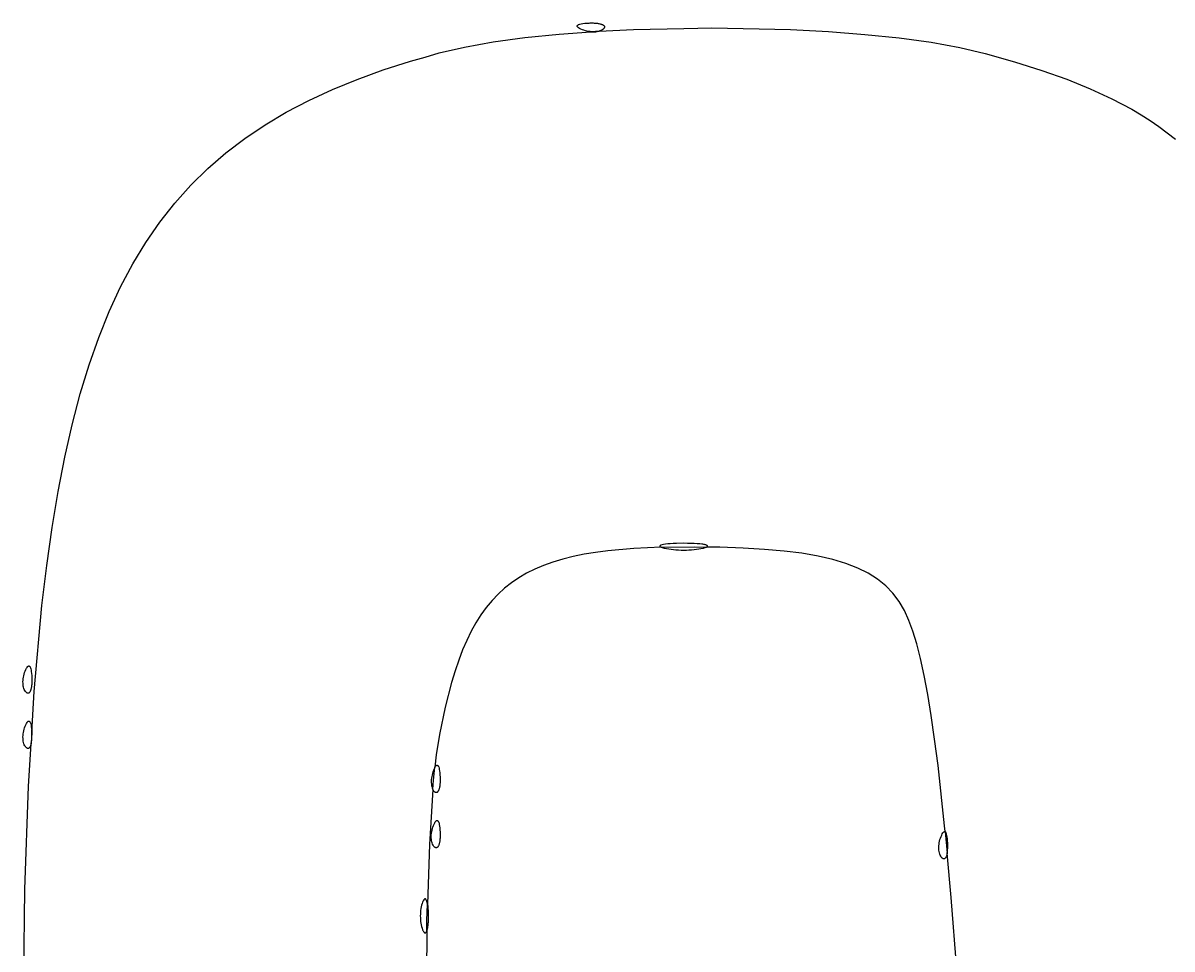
# Model space of a CAD drawing. Extents: x 70.3 to 133.4, y -81.7 to -32.
# Drawn here: x 73.031 to 73.857, y -65.658 to -64.991 of the extents above; entities that cross this region are included whole.
import ezdxf

# ---------------------------------------------------------------- set-up
doc = ezdxf.new("R2010")
doc.units = 0
doc.layers.add('BLACK', color=7, linetype='CONTINUOUS')

msp = doc.modelspace()

# ---------------------------------------------------------------- linework, layer by layer
at = {"layer": 'BLACK', "linetype": 'CONTINUOUS'}
for p, q in [((73.429215, -64.993526), (73.429257, -64.993354)), ((73.429219, -64.993703), (73.429215, -64.993526)), ((73.429269, -64.993887), (73.429219, -64.993703)), ((73.429257, -64.993354), (73.429344, -64.993188)), ((73.429366, -64.994076), (73.429269, -64.993887)), ((73.429344, -64.993188), (73.429478, -64.993029)), ((73.42951, -64.99427), (73.429366, -64.994076)), ((73.429478, -64.993029), (73.429657, -64.992875)), ((73.4297, -64.994469), (73.42951, -64.99427)), ((73.429657, -64.992875), (73.429882, -64.992728)), ((73.429937, -64.994674), (73.4297, -64.994469)), ((73.429882, -64.992728), (73.430152, -64.992588)), ((73.430221, -64.994883), (73.429937, -64.994674)), ((73.430152, -64.992588), (73.430467, -64.992455)), ((73.430931, -64.995316), (73.430221, -64.994883)), ((73.430467, -64.992455), (73.431233, -64.992209)), ((73.431831, -64.995767), (73.430931, -64.995316)), ((73.431233, -64.992209), (73.432177, -64.991992)), ((73.432922, -64.996234), (73.431831, -64.995767)), ((73.432177, -64.991992), (73.433299, -64.991805)), ((73.434009, -64.996634), (73.432922, -64.996234)), ((73.433299, -64.991805), (73.434597, -64.99165)), ((73.435113, -64.996974), (73.434009, -64.996634)), ((73.434597, -64.99165), (73.436071, -64.991527)), ((73.436228, -64.997254), (73.435113, -64.996974)), ((73.436071, -64.991527), (73.437718, -64.991438)), ((73.437346, -64.997474), (73.436228, -64.997254)), ((73.437718, -64.991439), (73.438492, -64.991413)), ((73.437718, -64.991438), (73.437718, -64.991439)), ((73.438492, -64.991413), (73.439243, -64.9914)), ((73.439243, -64.9914), (73.439971, -64.991399)), ((73.439971, -64.991399), (73.440676, -64.991411)), ((73.440676, -64.991411), (73.441357, -64.991434)), ((73.441357, -64.991434), (73.442013, -64.991469)), ((73.442013, -64.991469), (73.442643, -64.991516)), ((73.444904, -64.997295), (73.442411, -64.997423)), ((73.442643, -64.991516), (73.443247, -64.991574)), ((73.443247, -64.991574), (73.443824, -64.991642)), ((73.443674, -64.997569), (73.444593, -64.997383)), ((73.443824, -64.991642), (73.444373, -64.991722)), ((73.444373, -64.991722), (73.444894, -64.991811)), ((73.444593, -64.997383), (73.444904, -64.997295)), ((73.444894, -64.991811), (73.445387, -64.991911)), ((73.444904, -64.997295), (73.46969, -64.996027)), ((73.445452, -64.997141), (73.444904, -64.997295)), ((73.445387, -64.991911), (73.44585, -64.99202)), ((73.446243, -64.996841), (73.445452, -64.997141)), ((73.44585, -64.99202), (73.446282, -64.992139)), ((73.44696, -64.996486), (73.446243, -64.996841)), ((73.446282, -64.992139), (73.446684, -64.992267)), ((73.446684, -64.992267), (73.447054, -64.992405)), ((73.447593, -64.996074), (73.44696, -64.996486)), ((73.447054, -64.992405), (73.447392, -64.992551)), ((73.447392, -64.992551), (73.447696, -64.992705)), ((73.447876, -64.995848), (73.447593, -64.996074)), ((73.447696, -64.992705), (73.447968, -64.992868)), ((73.448136, -64.995607), (73.447876, -64.995848)), ((73.447968, -64.992868), (73.448205, -64.993039)), ((73.448362, -64.995362), (73.448136, -64.995607)), ((73.448205, -64.993039), (73.448407, -64.993217)), ((73.448545, -64.995122), (73.448362, -64.995362)), ((73.448407, -64.993217), (73.448574, -64.993403)), ((73.448687, -64.994887), (73.448545, -64.995122)), ((73.448574, -64.993403), (73.448704, -64.993595)), ((73.448789, -64.994657), (73.448687, -64.994887)), ((73.448704, -64.993595), (73.448797, -64.993795)), ((73.448849, -64.994433), (73.448789, -64.994657)), ((73.448797, -64.993795), (73.44883, -64.993897)), ((73.44883, -64.993897), (73.448853, -64.994001)), ((73.448865, -64.994322), (73.448849, -64.994433)), ((73.448853, -64.994001), (73.448867, -64.994107)), ((73.448871, -64.994214), (73.448865, -64.994322)), ((73.448867, -64.994107), (73.448871, -64.994214)), ((73.46969, -64.996027), (73.505848, -64.995331)), ((73.505848, -64.995331), (73.526108, -64.994942)), ((73.526108, -64.994942), (73.582558, -64.996127)), ((73.582558, -64.996127), (73.609878, -64.99757)), ((73.348061, -65.008696), (73.368699, -65.005023)), ((73.368699, -65.005023), (73.391549, -65.00192)), ((73.391549, -65.00192), (73.416242, -64.999387)), ((73.416242, -64.999387), (73.438954, -64.997682)), ((73.438459, -64.997636), (73.437346, -64.997474)), ((73.438954, -64.997682), (73.438459, -64.997636)), ((73.442411, -64.997423), (73.438954, -64.997682)), ((73.438954, -64.997682), (73.439559, -64.997739)), ((73.439559, -64.997739), (73.440638, -64.997783)), ((73.440638, -64.997783), (73.441689, -64.99777)), ((73.441689, -64.99777), (73.442703, -64.997698)), ((73.442703, -64.997698), (73.443674, -64.997569)), ((73.609878, -64.99757), (73.636104, -64.999581)), ((73.636104, -64.999581), (73.66087, -65.002158)), ((73.66087, -65.002158), (73.683809, -65.005301)), ((73.683809, -65.005301), (73.704553, -65.00901)), ((73.319761, -65.015885), (73.33, -65.012938)), ((73.33, -65.012938), (73.348061, -65.008696)), ((73.704553, -65.00901), (73.722736, -65.013284)), ((73.722736, -65.013284), (73.743804, -65.019292)), ((73.289737, -65.025214), (73.309403, -65.018865)), ((73.309403, -65.018865), (73.319761, -65.015885)), ((73.743804, -65.019292), (73.763354, -65.025486)), ((73.270981, -65.032026), (73.289737, -65.025214)), ((73.763354, -65.025486), (73.781474, -65.031935)), ((73.253115, -65.039342), (73.270981, -65.032026)), ((73.781474, -65.031935), (73.79825, -65.038706)), ((73.79825, -65.038706), (73.813771, -65.045864)), ((73.236118, -65.047202), (73.253115, -65.039342)), ((73.813771, -65.045864), (73.828124, -65.053478)), ((73.219971, -65.055648), (73.236118, -65.047202)), ((73.828124, -65.053478), (73.83489, -65.057477)), ((73.204653, -65.064721), (73.219971, -65.055648)), ((73.83489, -65.057477), (73.841397, -65.061615)), ((73.841397, -65.061615), (73.847656, -65.0659)), ((73.190144, -65.074461), (73.204653, -65.064721)), ((73.847656, -65.0659), (73.853677, -65.070341)), ((73.853677, -65.070341), (73.859472, -65.074946)), ((73.176423, -65.084909), (73.190144, -65.074461)), ((73.163471, -65.096107), (73.176423, -65.084909)), ((73.151266, -65.108094), (73.163471, -65.096107)), ((73.13979, -65.120912), (73.151266, -65.108094)), ((73.129021, -65.134602), (73.13979, -65.120912)), ((73.11894, -65.149204), (73.129021, -65.134602)), ((73.109526, -65.16476), (73.11894, -65.149204)), ((73.100759, -65.18131), (73.109526, -65.16476)), ((73.092618, -65.198896), (73.100759, -65.18131)), ((73.085084, -65.217557), (73.092618, -65.198896)), ((73.078136, -65.237336), (73.085084, -65.217557)), ((73.071754, -65.258272), (73.078136, -65.237336)), ((73.065918, -65.280407), (73.071754, -65.258272)), ((73.060607, -65.303781), (73.065918, -65.280407)), ((73.055801, -65.328436), (73.060607, -65.303781)), ((73.051481, -65.354412), (73.055801, -65.328436)), ((73.047625, -65.381751), (73.051481, -65.354412)), ((73.489636, -65.368563), (73.470058, -65.369389)), ((73.488716, -65.367619), (73.4887, -65.367775)), ((73.4887, -65.367775), (73.488756, -65.367936)), ((73.488806, -65.367467), (73.488716, -65.367619)), ((73.488756, -65.367936), (73.488887, -65.368101)), ((73.488967, -65.367319), (73.488806, -65.367467)), ((73.488887, -65.368101), (73.489093, -65.368269)), ((73.489499, -65.36704), (73.488967, -65.367319)), ((73.489093, -65.368269), (73.489636, -65.368563)), ((73.490308, -65.366782), (73.489499, -65.36704)), ((73.489636, -65.368563), (73.490887, -65.36851)), ((73.489734, -65.368616), (73.489636, -65.368563)), ((73.490687, -65.368976), (73.489734, -65.368616)), ((73.491385, -65.366547), (73.490308, -65.366782)), ((73.491957, -65.369345), (73.490687, -65.368976)), ((73.490887, -65.36851), (73.513786, -65.36833)), ((73.492724, -65.366337), (73.491385, -65.366547)), ((73.493445, -65.369696), (73.491957, -65.369345)), ((73.494317, -65.366155), (73.492724, -65.366337)), ((73.496157, -65.366002), (73.494317, -65.366155)), ((73.498238, -65.365879), (73.496157, -65.366002)), ((73.500551, -65.365789), (73.498238, -65.365879)), ((73.505848, -65.365715), (73.500551, -65.365789)), ((73.508606, -65.365734), (73.505848, -65.365715)), ((73.511145, -65.365789), (73.508606, -65.365734)), ((73.513459, -65.365879), (73.511145, -65.365789)), ((73.515539, -65.366002), (73.513459, -65.365879)), ((73.513786, -65.36833), (73.522301, -65.368451)), ((73.517379, -65.366155), (73.515539, -65.366002)), ((73.518972, -65.366337), (73.517379, -65.366155)), ((73.519739, -65.369345), (73.518252, -65.369696)), ((73.519674, -65.366439), (73.518972, -65.366337)), ((73.520311, -65.366547), (73.519674, -65.366439)), ((73.520414, -65.369159), (73.519739, -65.369345)), ((73.520883, -65.366661), (73.520311, -65.366547)), ((73.52101, -65.368976), (73.520414, -65.369159)), ((73.521388, -65.366782), (73.520883, -65.366661)), ((73.521525, -65.368794), (73.52101, -65.368976)), ((73.521827, -65.366908), (73.521388, -65.366782)), ((73.521962, -65.368616), (73.521525, -65.368794)), ((73.522197, -65.36704), (73.521827, -65.366908)), ((73.522301, -65.368451), (73.521962, -65.368616)), ((73.522498, -65.367177), (73.522197, -65.36704)), ((73.522301, -65.368451), (73.522321, -65.368441)), ((73.531929, -65.368587), (73.522301, -65.368451)), ((73.522321, -65.368441), (73.522603, -65.368269)), ((73.52273, -65.367319), (73.522498, -65.367177)), ((73.522603, -65.368269), (73.522809, -65.368101)), ((73.522891, -65.367467), (73.52273, -65.367319)), ((73.522809, -65.368101), (73.52294, -65.367936)), ((73.522944, -65.367542), (73.522891, -65.367467)), ((73.52294, -65.367936), (73.522978, -65.367855)), ((73.52298, -65.367619), (73.522944, -65.367542)), ((73.522978, -65.367855), (73.522997, -65.367775)), ((73.522997, -65.367697), (73.52298, -65.367619)), ((73.522997, -65.367775), (73.522997, -65.367697)), ((73.54865, -65.369151), (73.531929, -65.368587)), ((73.56401, -65.370043), (73.54865, -65.369151)), ((73.418816, -65.377075), (73.411762, -65.379205)), ((73.426271, -65.375205), (73.418816, -65.377075)), ((73.43414, -65.373585), (73.426271, -65.375205)), ((73.442439, -65.372204), (73.43414, -65.373585)), ((73.451182, -65.371052), (73.442439, -65.372204)), ((73.470058, -65.369389), (73.451182, -65.371052)), ((73.495031, -65.37), (73.493445, -65.369696)), ((73.496704, -65.370258), (73.495031, -65.37)), ((73.498447, -65.370468), (73.496704, -65.370258)), ((73.500247, -65.370632), (73.498447, -65.370468)), ((73.502091, -65.370749), (73.500247, -65.370632)), ((73.503962, -65.370819), (73.502091, -65.370749)), ((73.505848, -65.370843), (73.503962, -65.370819)), ((73.507734, -65.370819), (73.505848, -65.370843)), ((73.509606, -65.370749), (73.507734, -65.370819)), ((73.511449, -65.370632), (73.509606, -65.370749)), ((73.513249, -65.370468), (73.511449, -65.370632)), ((73.514993, -65.370258), (73.513249, -65.370468)), ((73.516665, -65.37), (73.514993, -65.370258)), ((73.518252, -65.369696), (73.516665, -65.37)), ((73.57807, -65.371285), (73.56401, -65.370043)), ((73.590892, -65.372898), (73.57807, -65.371285)), ((73.602538, -65.374902), (73.590892, -65.372898)), ((73.61307, -65.377319), (73.602538, -65.374902)), ((73.622549, -65.38017), (73.61307, -65.377319)), ((73.044213, -65.410492), (73.047625, -65.381751)), ((73.398794, -65.384292), (73.392852, -65.387269)), ((73.405093, -65.381608), (73.398794, -65.384292)), ((73.411762, -65.379205), (73.405093, -65.381608)), ((73.631036, -65.383476), (73.622549, -65.38017)), ((73.638594, -65.387258), (73.631036, -65.383476)), ((73.387251, -65.39055), (73.381977, -65.394146)), ((73.392852, -65.387269), (73.387251, -65.39055)), ((73.645284, -65.391538), (73.638594, -65.387258)), ((73.651168, -65.396336), (73.645284, -65.391538)), ((73.372351, -65.402324), (73.367969, -65.406928)), ((73.377015, -65.398067), (73.372351, -65.402324)), ((73.381977, -65.394146), (73.377015, -65.398067)), ((73.656307, -65.401673), (73.651168, -65.396336)), ((73.660763, -65.407572), (73.656307, -65.401673)), ((73.038642, -65.472347), (73.044213, -65.410492)), ((73.367969, -65.406928), (73.363856, -65.411889)), ((73.664598, -65.414052), (73.660763, -65.407572)), ((73.359996, -65.417219), (73.356374, -65.422928)), ((73.363856, -65.411889), (73.359996, -65.417219)), ((73.667873, -65.421135), (73.664598, -65.414052)), ((73.356374, -65.422928), (73.352977, -65.429027)), ((73.67074, -65.428933), (73.667873, -65.421135)), ((73.352977, -65.429027), (73.349789, -65.435527)), ((73.673516, -65.43808), (73.67074, -65.428933)), ((73.346796, -65.442438), (73.343983, -65.449772)), ((73.349789, -65.435527), (73.346796, -65.442438)), ((73.67621, -65.448652), (73.673516, -65.43808)), ((73.343983, -65.449772), (73.341336, -65.457538)), ((73.678831, -65.460726), (73.67621, -65.448652)), ((73.031094, -65.460941), (73.031374, -65.459826)), ((73.031374, -65.459826), (73.031714, -65.458722)), ((73.031714, -65.458722), (73.032113, -65.457636)), ((73.032113, -65.457636), (73.03258, -65.456544)), ((73.03258, -65.456544), (73.033031, -65.455644)), ((73.033031, -65.455644), (73.033464, -65.454934)), ((73.033464, -65.454934), (73.033673, -65.45465)), ((73.033673, -65.45465), (73.033878, -65.454413)), ((73.033878, -65.454413), (73.034077, -65.454223)), ((73.034077, -65.454223), (73.034271, -65.454079)), ((73.034271, -65.454079), (73.03446, -65.453983)), ((73.03446, -65.453983), (73.034643, -65.453932)), ((73.034643, -65.453932), (73.034821, -65.453928)), ((73.034821, -65.453928), (73.034993, -65.45397)), ((73.034993, -65.45397), (73.035158, -65.454058)), ((73.035158, -65.454058), (73.035318, -65.454191)), ((73.035318, -65.454191), (73.035471, -65.45437)), ((73.035471, -65.45437), (73.035618, -65.454595)), ((73.035618, -65.454595), (73.035758, -65.454865)), ((73.035758, -65.454865), (73.035892, -65.455181)), ((73.035892, -65.455181), (73.036138, -65.455946)), ((73.036138, -65.455946), (73.036355, -65.45689)), ((73.036355, -65.45689), (73.036542, -65.458012)), ((73.036542, -65.458012), (73.036697, -65.459311)), ((73.036697, -65.459311), (73.03682, -65.460784)), ((73.341336, -65.457538), (73.338839, -65.465748)), ((73.030564, -65.465351), (73.030609, -65.464272)), ((73.030578, -65.466402), (73.030564, -65.465351)), ((73.030649, -65.467417), (73.030578, -65.466402)), ((73.030609, -65.464272), (73.030712, -65.463172)), ((73.030778, -65.468387), (73.030649, -65.467417)), ((73.030712, -65.463172), (73.030873, -65.462059)), ((73.030964, -65.469306), (73.030778, -65.468387)), ((73.030873, -65.462059), (73.031094, -65.460941)), ((73.036773, -65.46796), (73.036705, -65.468537)), ((73.036831, -65.467356), (73.036773, -65.46796)), ((73.03682, -65.460784), (73.036909, -65.462431)), ((73.036878, -65.466726), (73.036831, -65.467356)), ((73.036913, -65.46607), (73.036878, -65.466726)), ((73.036909, -65.462431), (73.036934, -65.463205)), ((73.036937, -65.465389), (73.036913, -65.46607)), ((73.036934, -65.463205), (73.036948, -65.463956)), ((73.036948, -65.464684), (73.036937, -65.465389)), ((73.036948, -65.463956), (73.036948, -65.464684)), ((73.338839, -65.465748), (73.334239, -65.483543)), ((73.681388, -65.474377), (73.678831, -65.460726)), ((73.031207, -65.470165), (73.030964, -65.469306)), ((73.031506, -65.470957), (73.031207, -65.470165)), ((73.031862, -65.471673), (73.031506, -65.470957)), ((73.032273, -65.472307), (73.031862, -65.471673)), ((73.032499, -65.47259), (73.032273, -65.472307)), ((73.03274, -65.472849), (73.032499, -65.47259)), ((73.032985, -65.473075), (73.03274, -65.472849)), ((73.033225, -65.473259), (73.032985, -65.473075)), ((73.03346, -65.473401), (73.033225, -65.473259)), ((73.03369, -65.473502), (73.03346, -65.473401)), ((73.033915, -65.473563), (73.03369, -65.473502)), ((73.034025, -65.473578), (73.033915, -65.473563)), ((73.034133, -65.473584), (73.034025, -65.473578)), ((73.03424, -65.47358), (73.034133, -65.473584)), ((73.034346, -65.473567), (73.03424, -65.47358)), ((73.03445, -65.473543), (73.034346, -65.473567)), ((73.034552, -65.473511), (73.03445, -65.473543)), ((73.034752, -65.473417), (73.034552, -65.473511)), ((73.034945, -65.473287), (73.034752, -65.473417)), ((73.03513, -65.47312), (73.034945, -65.473287)), ((73.035309, -65.472918), (73.03513, -65.47312)), ((73.035479, -65.472681), (73.035309, -65.472918)), ((73.035642, -65.47241), (73.035479, -65.472681)), ((73.035796, -65.472105), (73.035642, -65.47241)), ((73.035942, -65.471767), (73.035796, -65.472105)), ((73.03608, -65.471397), (73.035942, -65.471767)), ((73.036208, -65.470995), (73.03608, -65.471397)), ((73.036327, -65.470563), (73.036208, -65.470995)), ((73.036436, -65.4701), (73.036327, -65.470563)), ((73.036536, -65.469608), (73.036436, -65.4701)), ((73.036626, -65.469086), (73.036536, -65.469608)), ((73.036705, -65.468537), (73.036626, -65.469086)), ((73.036892, -65.501817), (73.038642, -65.472347)), ((73.68389, -65.489681), (73.681388, -65.474377)), ((73.334239, -65.483543), (73.330067, -65.503242)), ((73.686348, -65.506714), (73.68389, -65.489681)), ((73.030873, -65.501746), (73.031094, -65.500628)), ((73.031094, -65.500628), (73.031374, -65.499513)), ((73.031374, -65.499513), (73.031714, -65.498409)), ((73.031714, -65.498409), (73.032113, -65.497323)), ((73.032113, -65.497323), (73.03258, -65.496232)), ((73.03258, -65.496232), (73.033031, -65.495332)), ((73.033031, -65.495332), (73.033464, -65.494622)), ((73.033464, -65.494622), (73.033673, -65.494338)), ((73.033673, -65.494338), (73.033878, -65.494101)), ((73.033878, -65.494101), (73.034077, -65.49391)), ((73.034077, -65.49391), (73.034271, -65.493767)), ((73.034271, -65.493767), (73.03446, -65.49367)), ((73.03446, -65.49367), (73.034643, -65.493619)), ((73.034643, -65.493619), (73.034821, -65.493615)), ((73.034821, -65.493615), (73.034993, -65.493657)), ((73.034993, -65.493657), (73.035158, -65.493745)), ((73.035158, -65.493745), (73.035318, -65.493879)), ((73.035318, -65.493879), (73.035471, -65.494058)), ((73.035471, -65.494058), (73.035618, -65.494283)), ((73.035618, -65.494283), (73.035758, -65.494553)), ((73.035758, -65.494553), (73.035892, -65.494868)), ((73.035892, -65.494868), (73.036138, -65.495633)), ((73.036138, -65.495633), (73.036355, -65.496578)), ((73.036355, -65.496578), (73.036542, -65.4977)), ((73.036542, -65.4977), (73.036697, -65.498998)), ((73.036697, -65.498998), (73.03682, -65.500471)), ((73.03682, -65.500471), (73.036892, -65.501817)), ((73.030564, -65.505038), (73.030609, -65.503959)), ((73.030578, -65.506089), (73.030564, -65.505038)), ((73.030649, -65.507104), (73.030578, -65.506089)), ((73.030609, -65.503959), (73.030712, -65.502859)), ((73.030778, -65.508075), (73.030649, -65.507104)), ((73.030712, -65.502859), (73.030873, -65.501746)), ((73.030964, -65.508993), (73.030778, -65.508075)), ((73.031207, -65.509852), (73.030964, -65.508993)), ((73.031506, -65.510644), (73.031207, -65.509852)), ((73.036892, -65.501817), (73.036413, -65.509886)), ((73.036413, -65.509886), (73.036436, -65.509787)), ((73.036436, -65.509787), (73.036536, -65.509295)), ((73.036536, -65.509295), (73.036626, -65.508774)), ((73.036626, -65.508774), (73.036705, -65.508224)), ((73.036705, -65.508224), (73.036773, -65.507647)), ((73.036773, -65.507647), (73.036831, -65.507043)), ((73.036831, -65.507043), (73.036878, -65.506413)), ((73.036878, -65.506413), (73.036913, -65.505757)), ((73.036909, -65.502119), (73.036892, -65.501817)), ((73.036934, -65.502892), (73.036909, -65.502119)), ((73.036913, -65.505757), (73.036937, -65.505077)), ((73.036948, -65.503644), (73.036934, -65.502892)), ((73.036937, -65.505077), (73.036948, -65.504372)), ((73.036948, -65.504372), (73.036948, -65.503644)), ((73.330067, -65.503242), (73.327819, -65.517776)), ((73.688769, -65.52555), (73.686348, -65.506714)), ((73.031862, -65.511361), (73.031506, -65.510644)), ((73.032273, -65.511994), (73.031862, -65.511361)), ((73.032499, -65.512277), (73.032273, -65.511994)), ((73.03274, -65.512537), (73.032499, -65.512277)), ((73.032985, -65.512762), (73.03274, -65.512537)), ((73.033225, -65.512946), (73.032985, -65.512762)), ((73.03346, -65.513088), (73.033225, -65.512946)), ((73.03369, -65.513189), (73.03346, -65.513088)), ((73.033915, -65.51325), (73.03369, -65.513189)), ((73.034025, -65.513266), (73.033915, -65.51325)), ((73.034133, -65.513272), (73.034025, -65.513266)), ((73.03424, -65.513268), (73.034133, -65.513272)), ((73.034346, -65.513254), (73.03424, -65.513268)), ((73.03445, -65.513231), (73.034346, -65.513254)), ((73.034552, -65.513198), (73.03445, -65.513231)), ((73.034752, -65.513105), (73.034552, -65.513198)), ((73.034607, -65.540305), (73.036413, -65.509886)), ((73.034945, -65.512974), (73.034752, -65.513105)), ((73.03513, -65.512808), (73.034945, -65.512974)), ((73.035309, -65.512606), (73.03513, -65.512808)), ((73.035479, -65.512368), (73.035309, -65.512606)), ((73.035642, -65.512097), (73.035479, -65.512368)), ((73.035796, -65.511792), (73.035642, -65.512097)), ((73.035942, -65.511454), (73.035796, -65.511792)), ((73.03608, -65.511084), (73.035942, -65.511454)), ((73.036208, -65.510683), (73.03608, -65.511084)), ((73.036327, -65.51025), (73.036208, -65.510683)), ((73.036413, -65.509886), (73.036327, -65.51025)), ((73.327819, -65.517776), (73.326861, -65.526848)), ((73.326861, -65.526848), (73.327151, -65.526372)), ((73.327151, -65.526372), (73.327361, -65.526088)), ((73.327361, -65.526088), (73.327565, -65.525851)), ((73.327565, -65.525851), (73.327765, -65.52566)), ((73.327765, -65.52566), (73.327959, -65.525517)), ((73.327959, -65.525517), (73.328148, -65.52542)), ((73.328148, -65.52542), (73.328331, -65.52537)), ((73.328331, -65.52537), (73.328508, -65.525365)), ((73.328508, -65.525365), (73.32868, -65.525407)), ((73.32868, -65.525407), (73.328846, -65.525495)), ((73.328846, -65.525495), (73.329006, -65.525629)), ((73.329006, -65.525629), (73.329159, -65.525808)), ((73.329159, -65.525808), (73.329306, -65.526033)), ((73.329306, -65.526033), (73.329446, -65.526303)), ((73.329446, -65.526303), (73.329579, -65.526618)), ((73.693541, -65.568939), (73.688769, -65.52555)), ((73.324399, -65.534609), (73.324296, -65.535709)), ((73.324561, -65.533496), (73.324399, -65.534609)), ((73.324781, -65.532379), (73.324561, -65.533496)), ((73.325061, -65.531263), (73.324781, -65.532379)), ((73.325401, -65.530159), (73.325061, -65.531263)), ((73.325801, -65.529073), (73.325401, -65.530159)), ((73.326268, -65.527982), (73.3258, -65.529073)), ((73.3258, -65.529073), (73.325801, -65.529073)), ((73.325876, -65.536172), (73.326861, -65.526848)), ((73.326718, -65.527082), (73.326268, -65.527982)), ((73.326861, -65.526848), (73.326718, -65.527082)), ((73.329579, -65.526618), (73.329825, -65.527384)), ((73.329825, -65.527384), (73.330042, -65.528328)), ((73.330042, -65.528328), (73.330229, -65.52945)), ((73.330229, -65.52945), (73.330384, -65.530748)), ((73.330384, -65.530748), (73.330507, -65.532221)), ((73.330507, -65.532221), (73.330596, -65.533869)), ((73.330596, -65.533869), (73.330622, -65.534642)), ((73.330622, -65.534642), (73.330635, -65.535394)), ((73.031944, -65.614692), (73.034607, -65.540305)), ((73.325443, -65.542897), (73.322903, -65.582292)), ((73.324296, -65.535709), (73.324252, -65.536788)), ((73.324252, -65.536788), (73.324265, -65.537839)), ((73.324265, -65.537839), (73.324337, -65.538854)), ((73.324337, -65.538854), (73.324465, -65.539825)), ((73.324465, -65.539825), (73.324651, -65.540743)), ((73.324651, -65.540743), (73.324894, -65.541602)), ((73.324894, -65.541602), (73.325194, -65.542394)), ((73.325194, -65.542394), (73.325443, -65.542897)), ((73.325443, -65.542897), (73.325876, -65.536172)), ((73.325549, -65.543111), (73.325443, -65.542897)), ((73.329767, -65.542834), (73.32963, -65.543204)), ((73.329895, -65.542433), (73.329767, -65.542834)), ((73.330014, -65.542), (73.329895, -65.542433)), ((73.330124, -65.541537), (73.330014, -65.542)), ((73.330223, -65.541045), (73.330124, -65.541537)), ((73.330313, -65.540524), (73.330223, -65.541045)), ((73.330392, -65.539974), (73.330313, -65.540524)), ((73.330461, -65.539397), (73.330392, -65.539974)), ((73.330519, -65.538793), (73.330461, -65.539397)), ((73.330565, -65.538163), (73.330519, -65.538793)), ((73.3306, -65.537507), (73.330565, -65.538163)), ((73.330624, -65.536827), (73.3306, -65.537507)), ((73.330636, -65.536122), (73.330624, -65.536827)), ((73.330635, -65.535394), (73.330636, -65.536122)), ((73.32596, -65.543744), (73.325549, -65.543111)), ((73.326187, -65.544027), (73.32596, -65.543744)), ((73.326427, -65.544287), (73.326187, -65.544027)), ((73.326672, -65.544513), (73.326427, -65.544287)), ((73.326912, -65.544696), (73.326672, -65.544513)), ((73.327148, -65.544838), (73.326912, -65.544696)), ((73.327378, -65.544939), (73.327148, -65.544838)), ((73.327602, -65.545), (73.327378, -65.544939)), ((73.327712, -65.545016), (73.327602, -65.545)), ((73.327821, -65.545022), (73.327712, -65.545016)), ((73.327928, -65.545018), (73.327821, -65.545022)), ((73.328033, -65.545004), (73.327928, -65.545018)), ((73.328137, -65.544981), (73.328033, -65.545004)), ((73.32824, -65.544948), (73.328137, -65.544981)), ((73.328439, -65.544855), (73.32824, -65.544948)), ((73.328632, -65.544724), (73.328439, -65.544855)), ((73.328818, -65.544558), (73.328632, -65.544724)), ((73.328996, -65.544356), (73.328818, -65.544558)), ((73.329167, -65.544119), (73.328996, -65.544356)), ((73.329329, -65.543847), (73.329167, -65.544119)), ((73.329484, -65.543542), (73.329329, -65.543847)), ((73.32963, -65.543204), (73.329484, -65.543542)), ((73.325798, -65.56876), (73.326265, -65.567669)), ((73.326265, -65.567669), (73.326716, -65.566769)), ((73.326716, -65.566769), (73.327149, -65.566059)), ((73.327149, -65.566059), (73.327358, -65.565775)), ((73.327358, -65.565775), (73.327563, -65.565538)), ((73.327563, -65.565538), (73.327762, -65.565348)), ((73.327762, -65.565348), (73.327956, -65.565205)), ((73.327956, -65.565205), (73.328145, -65.565108)), ((73.328145, -65.565108), (73.328328, -65.565057)), ((73.328328, -65.565057), (73.328506, -65.565053)), ((73.328506, -65.565053), (73.328678, -65.565095)), ((73.328678, -65.565095), (73.328843, -65.565183)), ((73.328843, -65.565183), (73.329003, -65.565316)), ((73.329003, -65.565316), (73.329156, -65.565496)), ((73.329156, -65.565496), (73.329303, -65.56572)), ((73.329303, -65.56572), (73.329443, -65.56599)), ((73.329443, -65.56599), (73.329577, -65.566306)), ((73.329577, -65.566306), (73.329823, -65.567071)), ((73.329823, -65.567071), (73.33004, -65.568015)), ((73.324249, -65.576476), (73.324294, -65.575397)), ((73.324294, -65.575397), (73.324396, -65.574297)), ((73.324396, -65.574297), (73.324558, -65.573184)), ((73.324558, -65.573184), (73.324779, -65.572066)), ((73.324779, -65.572066), (73.325059, -65.570951)), ((73.325059, -65.570951), (73.325399, -65.569847)), ((73.325399, -65.569847), (73.325798, -65.56876)), ((73.33004, -65.568015), (73.330227, -65.569137)), ((73.330227, -65.569137), (73.330382, -65.570435)), ((73.330382, -65.570435), (73.330505, -65.571909)), ((73.330505, -65.571909), (73.330593, -65.573556)), ((73.330593, -65.573556), (73.330619, -65.57433)), ((73.330619, -65.57433), (73.330632, -65.575081)), ((73.330633, -65.575809), (73.330621, -65.576514)), ((73.330632, -65.575081), (73.330633, -65.575809)), ((73.690926, -65.576698), (73.691393, -65.575607)), ((73.691393, -65.575607), (73.691843, -65.574707)), ((73.691843, -65.574707), (73.692276, -65.573997)), ((73.692276, -65.573997), (73.692486, -65.573713)), ((73.692486, -65.573713), (73.69269, -65.573476)), ((73.69269, -65.573476), (73.69289, -65.573285)), ((73.69289, -65.573285), (73.693084, -65.573142)), ((73.693084, -65.573142), (73.693273, -65.573045)), ((73.693273, -65.573045), (73.693456, -65.572995)), ((73.693456, -65.572995), (73.693633, -65.57299)), ((73.693923, -65.573095), (73.693541, -65.568939)), ((73.693633, -65.57299), (73.693805, -65.573032)), ((73.693805, -65.573032), (73.693923, -65.573095)), ((73.693971, -65.57312), (73.693923, -65.573095)), ((73.693923, -65.573095), (73.695353, -65.588643)), ((73.694131, -65.573254), (73.693971, -65.57312)), ((73.694284, -65.573433), (73.694131, -65.573254)), ((73.694431, -65.573658), (73.694284, -65.573433)), ((73.694571, -65.573928), (73.694431, -65.573658)), ((73.694704, -65.574243), (73.694571, -65.573928)), ((73.69495, -65.575009), (73.694704, -65.574243)), ((73.695167, -65.575953), (73.69495, -65.575009)), ((73.695354, -65.577075), (73.695167, -65.575953)), ((73.322903, -65.582292), (73.32152, -65.625357)), ((73.324263, -65.577527), (73.324249, -65.576476)), ((73.324334, -65.578541), (73.324263, -65.577527)), ((73.324463, -65.579512), (73.324334, -65.578541)), ((73.324649, -65.580431), (73.324463, -65.579512)), ((73.324892, -65.58129), (73.324649, -65.580431)), ((73.325191, -65.582082), (73.324892, -65.58129)), ((73.325546, -65.582798), (73.325191, -65.582082)), ((73.325958, -65.583432), (73.325546, -65.582798)), ((73.326184, -65.583715), (73.325958, -65.583432)), ((73.326425, -65.583974), (73.326184, -65.583715)), ((73.32667, -65.5842), (73.326425, -65.583974)), ((73.32691, -65.584384), (73.32667, -65.5842)), ((73.328994, -65.584043), (73.328815, -65.584245)), ((73.329164, -65.583806), (73.328994, -65.584043)), ((73.329327, -65.583535), (73.329164, -65.583806)), ((73.329481, -65.58323), (73.329327, -65.583535)), ((73.329627, -65.582892), (73.329481, -65.58323)), ((73.329765, -65.582522), (73.329627, -65.582892)), ((73.329893, -65.58212), (73.329765, -65.582522)), ((73.330012, -65.581688), (73.329893, -65.58212)), ((73.330121, -65.581225), (73.330012, -65.581688)), ((73.330221, -65.580733), (73.330121, -65.581225)), ((73.330311, -65.580211), (73.330221, -65.580733)), ((73.33039, -65.579662), (73.330311, -65.580211)), ((73.330458, -65.579085), (73.33039, -65.579662)), ((73.330516, -65.578481), (73.330458, -65.579085)), ((73.330563, -65.577851), (73.330516, -65.578481)), ((73.330598, -65.577195), (73.330563, -65.577851)), ((73.330621, -65.576514), (73.330598, -65.577195)), ((73.689377, -65.584414), (73.689421, -65.583334)), ((73.689421, -65.583334), (73.689524, -65.582234)), ((73.689524, -65.582234), (73.689686, -65.581122)), ((73.689686, -65.581122), (73.689906, -65.580004)), ((73.689906, -65.580004), (73.690186, -65.578889)), ((73.690186, -65.578889), (73.690526, -65.577784)), ((73.690526, -65.577784), (73.690926, -65.576698)), ((73.69551, -65.578373), (73.695354, -65.577075)), ((73.695632, -65.579846), (73.69551, -65.578373)), ((73.695721, -65.581494), (73.695632, -65.579846)), ((73.695747, -65.582267), (73.695721, -65.581494)), ((73.69576, -65.583019), (73.695747, -65.582267)), ((73.695749, -65.584452), (73.695761, -65.583747)), ((73.695761, -65.583747), (73.69576, -65.583019)), ((73.327145, -65.584526), (73.32691, -65.584384)), ((73.327375, -65.584627), (73.327145, -65.584526)), ((73.3276, -65.584688), (73.327375, -65.584627)), ((73.32771, -65.584703), (73.3276, -65.584688)), ((73.327818, -65.584709), (73.32771, -65.584703)), ((73.327925, -65.584705), (73.327818, -65.584709)), ((73.328031, -65.584691), (73.327925, -65.584705)), ((73.328135, -65.584668), (73.328031, -65.584691)), ((73.328237, -65.584636), (73.328135, -65.584668)), ((73.328437, -65.584542), (73.328237, -65.584636)), ((73.32863, -65.584412), (73.328437, -65.584542)), ((73.328815, -65.584245), (73.32863, -65.584412)), ((73.68939, -65.585464), (73.689377, -65.584414)), ((73.689462, -65.586479), (73.68939, -65.585464)), ((73.689591, -65.58745), (73.689462, -65.586479)), ((73.689777, -65.588368), (73.689591, -65.58745)), ((73.690019, -65.589228), (73.689777, -65.588368)), ((73.690319, -65.590019), (73.690019, -65.589228)), ((73.690674, -65.590736), (73.690319, -65.590019)), ((73.691085, -65.591369), (73.690674, -65.590736)), ((73.691312, -65.591652), (73.691085, -65.591369)), ((73.691552, -65.591912), (73.691312, -65.591652)), ((73.691797, -65.592138), (73.691552, -65.591912)), ((73.692037, -65.592321), (73.691797, -65.592138)), ((73.692273, -65.592463), (73.692037, -65.592321)), ((73.692503, -65.592565), (73.692273, -65.592463)), ((73.693564, -65.59248), (73.693365, -65.592573)), ((73.693757, -65.592349), (73.693564, -65.59248)), ((73.693943, -65.592183), (73.693757, -65.592349)), ((73.694121, -65.591981), (73.693943, -65.592183)), ((73.694292, -65.591744), (73.694121, -65.591981)), ((73.694454, -65.591472), (73.694292, -65.591744)), ((73.694609, -65.591167), (73.694454, -65.591472)), ((73.694755, -65.590829), (73.694609, -65.591167)), ((73.694892, -65.590459), (73.694755, -65.590829)), ((73.69502, -65.590058), (73.694892, -65.590459)), ((73.695139, -65.589625), (73.69502, -65.590058)), ((73.695249, -65.589162), (73.695139, -65.589625)), ((73.695349, -65.58867), (73.695249, -65.589162)), ((73.695353, -65.588643), (73.695349, -65.58867)), ((73.695353, -65.588643), (73.695438, -65.588149)), ((73.698279, -65.620454), (73.695353, -65.588643)), ((73.695438, -65.588149), (73.695517, -65.587599)), ((73.695517, -65.587599), (73.695586, -65.587022)), ((73.695586, -65.587022), (73.695644, -65.586418)), ((73.695644, -65.586418), (73.69569, -65.585788)), ((73.69569, -65.585788), (73.695726, -65.585132)), ((73.695726, -65.585132), (73.695749, -65.584452)), ((73.692727, -65.592625), (73.692503, -65.592565)), ((73.692837, -65.592641), (73.692727, -65.592625)), ((73.692946, -65.592647), (73.692837, -65.592641)), ((73.693053, -65.592643), (73.692946, -65.592647)), ((73.693158, -65.592629), (73.693053, -65.592643)), ((73.693262, -65.592606), (73.693158, -65.592629)), ((73.693365, -65.592573), (73.693262, -65.592606)), ((73.030722, -65.706354), (73.031944, -65.614692)), ((73.317642, -65.624889), (73.317307, -65.626022)), ((73.318029, -65.623827), (73.317642, -65.624889)), ((73.318437, -65.622919), (73.318029, -65.623827)), ((73.318833, -65.622239), (73.318437, -65.622919)), ((73.319026, -65.621982), (73.318833, -65.622239)), ((73.319216, -65.621781), (73.319026, -65.621982)), ((73.319402, -65.621634), (73.319216, -65.621781)), ((73.319583, -65.62154), (73.319402, -65.621634)), ((73.319761, -65.6215), (73.319583, -65.62154)), ((73.319933, -65.621512), (73.319761, -65.6215)), ((73.320101, -65.621575), (73.319933, -65.621512)), ((73.320263, -65.62169), (73.320101, -65.621575)), ((73.32042, -65.621856), (73.320263, -65.62169)), ((73.320572, -65.622071), (73.32042, -65.621856)), ((73.320856, -65.622649), (73.320572, -65.622071)), ((73.321115, -65.623418), (73.320856, -65.622649)), ((73.321346, -65.624374), (73.321115, -65.623418)), ((73.321144, -65.637083), (73.32152, -65.625357)), ((73.32152, -65.625357), (73.321346, -65.624374)), ((73.32152, -65.625357), (73.321548, -65.625512)), ((73.321548, -65.625512), (73.321717, -65.626827)), ((73.702385, -65.672218), (73.698279, -65.620454)), ((73.316403, -65.632402), (73.316378, -65.633749)), ((73.316378, -65.633749), (73.316403, -65.635096)), ((73.316481, -65.631065), (73.316403, -65.632402)), ((73.31661, -65.629748), (73.316481, -65.631065)), ((73.31679, -65.628462), (73.31661, -65.629748)), ((73.317023, -65.627217), (73.31679, -65.628462)), ((73.317307, -65.626022), (73.317023, -65.627217)), ((73.321717, -65.626827), (73.321852, -65.628313)), ((73.321852, -65.628313), (73.321951, -65.629965)), ((73.321951, -65.629965), (73.322012, -65.631779)), ((73.322012, -65.631779), (73.322033, -65.633749)), ((73.322033, -65.633749), (73.322012, -65.635719)), ((73.316403, -65.635096), (73.316481, -65.636433)), ((73.316481, -65.636433), (73.31661, -65.637749)), ((73.31661, -65.637749), (73.31679, -65.639035)), ((73.31679, -65.639035), (73.317023, -65.640281)), ((73.317023, -65.640281), (73.317307, -65.641475)), ((73.317307, -65.641475), (73.317642, -65.642609)), ((73.321077, -65.644204), (73.321144, -65.637083)), ((73.321548, -65.641985), (73.321451, -65.642577)), ((73.321636, -65.64135), (73.321548, -65.641985)), ((73.321717, -65.640671), (73.321636, -65.64135)), ((73.321789, -65.639949), (73.321717, -65.640671)), ((73.321852, -65.639185), (73.321789, -65.639949)), ((73.321906, -65.638379), (73.321852, -65.639185)), ((73.321951, -65.637532), (73.321906, -65.638379)), ((73.321986, -65.636645), (73.321951, -65.637532)), ((73.322012, -65.635719), (73.321986, -65.636645)), ((73.317642, -65.642609), (73.318029, -65.643671)), ((73.318029, -65.643671), (73.318234, -65.644153)), ((73.318234, -65.644153), (73.318437, -65.644579)), ((73.318437, -65.644579), (73.318637, -65.644947)), ((73.318637, -65.644947), (73.318833, -65.645259)), ((73.318833, -65.645259), (73.319026, -65.645515)), ((73.319026, -65.645515), (73.319216, -65.645717)), ((73.319216, -65.645717), (73.319402, -65.645864)), ((73.319402, -65.645864), (73.319493, -65.645917)), ((73.319493, -65.645917), (73.319583, -65.645957)), ((73.319583, -65.645957), (73.319673, -65.645984)), ((73.319673, -65.645984), (73.319761, -65.645998)), ((73.319761, -65.645998), (73.319848, -65.645998)), ((73.319848, -65.645998), (73.319933, -65.645986)), ((73.319933, -65.645986), (73.320018, -65.64596)), ((73.320018, -65.64596), (73.320101, -65.645922)), ((73.320101, -65.645922), (73.320183, -65.645871)), ((73.320183, -65.645871), (73.320263, -65.645807)), ((73.320263, -65.645807), (73.32042, -65.645642)), ((73.32042, -65.645642), (73.320572, -65.645426)), ((73.320572, -65.645426), (73.320717, -65.645162)), ((73.321077, -65.644204), (73.320649, -65.690049)), ((73.320717, -65.645162), (73.320856, -65.644849)), ((73.320856, -65.644849), (73.320989, -65.644488)), ((73.320989, -65.644488), (73.321077, -65.644204)), ((73.321115, -65.644079), (73.321077, -65.644204)), ((73.321234, -65.643624), (73.321115, -65.644079)), ((73.321346, -65.643123), (73.321234, -65.643624)), ((73.321451, -65.642577), (73.321346, -65.643123))]:
    msp.add_line(p, q, dxfattribs=at)

doc.saveas('drawing.dxf')
